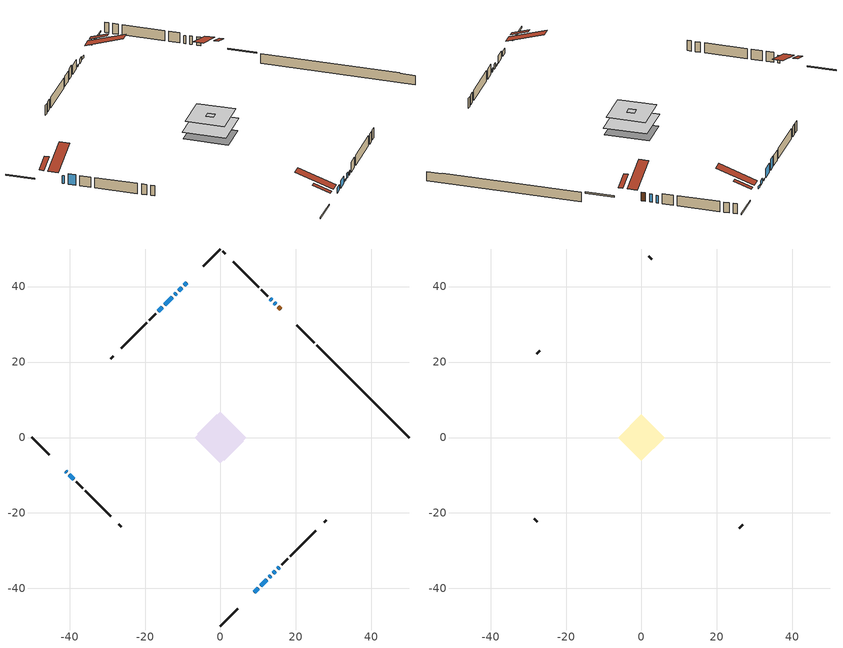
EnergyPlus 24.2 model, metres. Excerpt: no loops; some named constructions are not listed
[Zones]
conditioned space
 floor outside (Floor1 construction): -2.98,0 0,2.98 2.98,0 0,-2.98 z1.25
 floor adiabatic (AdiabaticFloorConstruction): -6.85,0 0,6.85 6.85,0 0,-6.85 z1.25
 floor foundation (Slab1 construction): -6.12,1.06 -1.06,6.12 6.12,-1.06 1.06,-6.12 z-1.04
 wall outside (RimJoist1 construction): 0,-49.94 4.59,-45.36 / -49.94,0 -45.36,-4.59 / 0,49.94 -4.59,45.36 / 24.82,25.12 20.24,29.71 z1.25:1.55
 wall outside (AdiabaticWallConstruction 1): 15.9,34.04 15.24,34.7 z1.25:3.28
 wall outside (AdiabaticWallConstruction): 14.58,35.36 14.19,35.75 z1.25:3.23; -8.92,41.02 -9.57,40.37 z1.25:1.84; -10.23,39.72 -11.09,38.85 z1.25:2.32; 8.92,-41.02 10,-39.94 / 14.01,-35.93 14.46,-35.48 z1.25:2.47; 10.66,-39.28 12.27,-37.67 z1.25:3.03; -41.02,-8.92 -40.69,-9.25 / 13.53,36.41 13.21,36.73 z1.25:3.08; -11.74,38.2 -12.17,37.77 / 12.93,-37.01 13.36,-36.58 z1.25:1.59; -12.83,37.12 -14.77,35.18 z1.25:3.38; -15.42,34.52 -16.54,33.4 z1.25:3.84; -40.04,-9.9 -38.85,-11.09 z1.25:3.74; 15.11,-34.83 15.51,-34.43 z1.25:2.14
 wall outside (Wall1 construction): 16.17,-33.77 17.88,-32.06 / -38.2,-11.75 -36.48,-13.46 / -17.19,32.75 -18.91,31.04 / 12.55,37.39 10.84,39.1 z1.25:3.69
 wall outside (Wall2 construction): 18.53,-31.41 25.29,-24.65 / -35.83,-14.11 -29.07,-20.87 / -19.56,30.38 -26.32,23.62 / 10.18,39.76 3.42,46.52 z1.25:3.69
 wall outside (Wall5 construction): 27.43,-22.51 28.06,-21.88 / -26.93,-23.01 -26.3,-23.64 / -28.46,21.48 -29.09,20.85 / 1.28,48.66 0.66,49.28 z1.25:3.69
 wall foundation (FoundationWall1 construction): 25.48,24.46,-1.04 25.48,24.46,1.25 47.49,2.45,1.25 47.49,2.45,1.13 49.94,0,1.13 49.94,0,-1.04
 window (WindowConstruction): 14.58,35.36 14.19,35.75 z1.25:3.23
 window (WindowConstruction 5): -8.92,41.02 -9.57,40.37 z1.25:1.84
 window (WindowConstruction 6): -10.23,39.71 -11.09,38.85 z1.25:2.32
 window (WindowConstruction 7): 8.92,-41.02 10,-39.94 z1.25:2.47
 window (WindowConstruction 8): 10.66,-39.28 12.27,-37.67 z1.25:3.03
 window (WindowConstruction 9): -41.02,-8.92 -40.69,-9.25 z1.25:3.08
 window (WindowConstruction 12): -11.75,38.2 -12.17,37.77 z1.25:1.59
 window (WindowConstruction 13): 12.93,-37.01 13.35,-36.59 z1.25:1.59
 window (WindowConstruction 1): -12.83,37.12 -14.77,35.18 z1.25:3.38
 window (WindowConstruction 2): -15.42,34.52 -16.54,33.4 z1.25:3.84
 window (WindowConstruction 3): -40.04,-9.9 -38.85,-11.09 z1.25:3.74
 window (WindowConstruction 10): 14.01,-35.93 14.46,-35.48 z1.25:2.47
 window (WindowConstruction 11): 15.12,-34.83 15.51,-34.43 z1.25:2.14
 window (WindowConstruction 4): 13.53,36.41 13.21,36.73 z1.25:3.08
 door (Door): 15.9,34.04 15.24,34.7 z1.25:3.28
 ceiling adiabatic (AdiabaticFloorConstruction): 0,-6.85 6.85,0 0,6.85 -6.85,0 z1.25
 roof outside (Roof1 construction): 6,-43.94,3.69 3.13,-41.08,5.04 2.38,-41.83,5.04 5.24,-44.7,3.69; -43.94,-6,3.69 -41.08,-3.13,5.04 -41.83,-2.38,5.04 -44.7,-5.24,3.69; -6,43.94,3.69 -3.13,41.08,5.04 -2.38,41.83,5.04 -5.24,44.7,3.69; 18.82,31.12,3.69 15.96,28.25,5.04 16.71,27.5,5.04 19.58,30.36,3.69
attic - vented
 floor to conditioned space (Floor2 construction Reversed): -1.16,0 0,1.16 1.16,0 0,-1.16 z3.69
 floor to conditioned space (Floor3 construction Reversed): -6.17,0 0,6.17 6.17,0 0,-6.17 z3.69
 wall outside (Wall3 construction): 25.95,-23.99 26.78,-23.16 / -28.41,-21.53 -27.59,-22.36 / -26.98,22.96 -27.8,22.14 / 2.77,47.17 1.94,48 z1.25:3.69
 roof outside (Roof2 construction): 8.27,-41.68,3.69 2.15,-35.56,6.57 0.54,-37.17,6.57 6.65,-43.29,3.69; -41.68,-8.27,3.69 -35.56,-2.15,6.57 -37.17,-0.54,6.57 -43.29,-6.65,3.69; -8.27,41.68,3.69 -2.15,35.56,6.57 -0.54,37.17,6.57 -6.65,43.29,3.69; 16.56,33.39,3.69 10.44,27.27,6.57 12.05,25.66,6.57 18.17,31.77,3.69
[Material] Roughness=Rough; Thermal Absorptance=0.9
Name | Thickness {m} | Conductivity {W/m-K} | Density {kg/m3} | Specific Heat {J/kg-K} | Solar Absorptance | Visible Absorptance
ceiling loosefill ins | 0.169333 | 0.0480833 | 16.02 | 1046.75 | 0.7 | 0.7
ceiling stud and cavity | 0.1397 | 0.156175 | 65.682 | 1177.47 | 0.7 | 0.7
ceiling stud and cavity 1 | 0.1397 | 0.138218 | 65.682 | 1177.47 | 0.7 | 0.7
gypsum board | 0.0127 | 0.160291 | 801 | 837.4 | 0.6 | 0.6
[Construction]
Floor2 construction: ceiling loosefill ins, ceiling stud and cavity, gypsum board
Floor3 construction: ceiling loosefill ins, ceiling stud and cavity 1, gypsum board
[EnergyManagementSystem:OutputVariable] Type of Data in Variable=Summed; Update Frequency=ZoneTimestep
Name | EMS Variable | EMS Program or Subroutine | Units
loads_clg_ducts_annual_outvar; Energy Management System Output Variable 42 | loads_clg_ducts | component_loads_program | J
loads_clg_intgains_annual_outvar; Energy Management System Output Variable 43 | loads_clg_intgains | component_loads_program | J
loads_clg_lighting_annual_outvar; Energy Management System Output Variable 44 | loads_clg_lighting | component_loads_program | J
loads_htg_tot_annual_outvar; Energy Management System Output Variable 1; Energy Management System Output Variable 45 | loads_htg_tot | total_loads_program | J
loads_clg_tot_annual_outvar; Energy Management System Output Variable 2; Energy Management System Output Variable 46 | loads_clg_tot | total_loads_program | J
Energy Management System Output Variable 3 | htg_unmet_hours | unmet_hours_program | hr
Energy Management System Output Variable 4 | clg_unmet_hours | unmet_hours_program | hr
Energy Management System Output Variable 5 | loads_htg_roofs | component_loads_program | J
Energy Management System Output Variable 6 | loads_htg_ceilings | component_loads_program | J
Energy Management System Output Variable 7 | loads_htg_walls | component_loads_program | J
Energy Management System Output Variable 8 | loads_htg_rim_joists | component_loads_program | J
Energy Management System Output Variable 9 | loads_htg_foundation_walls | component_loads_program | J
Energy Management System Output Variable 10 | loads_htg_doors | component_loads_program | J
Energy Management System Output Variable 11 | loads_htg_windows_conduction | component_loads_program | J
Energy Management System Output Variable 12 | loads_htg_windows_solar | component_loads_program | J
Energy Management System Output Variable 13 | loads_htg_skylights_conduction | component_loads_program | J
Energy Management System Output Variable 14 | loads_htg_skylights_solar | component_loads_program | J
Energy Management System Output Variable 15 | loads_htg_floors | component_loads_program | J
Energy Management System Output Variable 16 | loads_htg_slabs | component_loads_program | J
Energy Management System Output Variable 17 | loads_htg_internal_mass | component_loads_program | J
Energy Management System Output Variable 18 | loads_htg_infil | component_loads_program | J
Energy Management System Output Variable 19 | loads_htg_natvent | component_loads_program | J
Energy Management System Output Variable 20 | loads_htg_mechvent | component_loads_program | J
Energy Management System Output Variable 21 | loads_htg_whf | component_loads_program | J
Energy Management System Output Variable 22 | loads_htg_ducts | component_loads_program | J
Energy Management System Output Variable 23 | loads_htg_intgains | component_loads_program | J
Energy Management System Output Variable 24 | loads_htg_lighting | component_loads_program | J
Energy Management System Output Variable 25 | loads_clg_roofs | component_loads_program | J
Energy Management System Output Variable 26 | loads_clg_ceilings | component_loads_program | J
Energy Management System Output Variable 27 | loads_clg_walls | component_loads_program | J
Energy Management System Output Variable 28 | loads_clg_rim_joists | component_loads_program | J
Energy Management System Output Variable 29 | loads_clg_foundation_walls | component_loads_program | J
Energy Management System Output Variable 30 | loads_clg_doors | component_loads_program | J
Energy Management System Output Variable 31 | loads_clg_windows_conduction | component_loads_program | J
Energy Management System Output Variable 32 | loads_clg_windows_solar | component_loads_program | J
Energy Management System Output Variable 33 | loads_clg_skylights_conduction | component_loads_program | J
Energy Management System Output Variable 34 | loads_clg_skylights_solar | component_loads_program | J
Energy Management System Output Variable 35 | loads_clg_floors | component_loads_program | J
Energy Management System Output Variable 36 | loads_clg_slabs | component_loads_program | J
Energy Management System Output Variable 37 | loads_clg_internal_mass | component_loads_program | J
Energy Management System Output Variable 38 | loads_clg_infil | component_loads_program | J
Energy Management System Output Variable 39 | loads_clg_natvent | component_loads_program | J
Energy Management System Output Variable 40 | loads_clg_mechvent | component_loads_program | J
Energy Management System Output Variable 41 | loads_clg_whf | component_loads_program | J
[Schedule:Day:Interval]
interior lighting schedule day: No, 01:00, 0.108182, 04:00, 0.0901515, 05:00, 0.0991667, 06:00, 0.162273, 07:00, 0.270455, 08:00, 0.342576, 10:00, 0.369621, 11:00, 0.351591, 12:00, 0.333561, 13:00, 0.324545, 14:00, 0.31553, 15:00, 0.333561, 16:00, 0.369621, 17:00, 0.450758, 18:00, 0.585985, 19:00, 0.775303, 20:00, 0.955606, 21:00, 0.991667, 22:00, 0.712197, 23:00, 0.360606, 24:00, 0.162273
interior lighting schedule day 1: No, 01:00, 0.100909, 04:00, 0.0840909, 05:00, 0.0925, 06:00, 0.151364, 07:00, 0.252273, 08:00, 0.319545, 10:00, 0.344773, 11:00, 0.327955, 12:00, 0.311136, 13:00, 0.302727, 14:00, 0.294318, 15:00, 0.311136, 16:00, 0.344773, 17:00, 0.420455, 18:00, 0.546591, 19:00, 0.723182, 20:00, 0.891364, 21:00, 0.925, 22:00, 0.664318, 23:00, 0.336364, 24:00, 0.151364
interior lighting schedule day 2: No, 01:00, 0.0927273, 04:00, 0.0772727, 05:00, 0.085, 06:00, 0.139091, 07:00, 0.231818, 08:00, 0.293636, 10:00, 0.316818, 11:00, 0.301364, 12:00, 0.285909, 13:00, 0.278182, 14:00, 0.270455, 15:00, 0.285909, 16:00, 0.316818, 17:00, 0.386364, 18:00, 0.502273, 19:00, 0.664545, 20:00, 0.819091, 21:00, 0.85, 22:00, 0.610455, 23:00, 0.309091, 24:00, 0.139091
interior lighting schedule day 3: No, 01:00, 0.0845455, 04:00, 0.0704545, 05:00, 0.0775, 06:00, 0.126818, 07:00, 0.211364, 08:00, 0.267727, 10:00, 0.288864, 11:00, 0.274773, 12:00, 0.260682, 13:00, 0.253636, 14:00, 0.246591, 15:00, 0.260682, 16:00, 0.288864, 17:00, 0.352273, 18:00, 0.457955, 19:00, 0.605909, 20:00, 0.746818, 21:00, 0.775, 22:00, 0.556591, 23:00, 0.281818, 24:00, 0.126818
interior lighting schedule day 4: No, 01:00, 0.0763636, 04:00, 0.0636364, 05:00, 0.07, 06:00, 0.114545, 07:00, 0.190909, 08:00, 0.241818, 10:00, 0.260909, 11:00, 0.248182, 12:00, 0.235455, 13:00, 0.229091, 14:00, 0.222727, 15:00, 0.235455, 16:00, 0.260909, 17:00, 0.318182, 18:00, 0.413636, 19:00, 0.547273, 20:00, 0.674545, 21:00, 0.7, 22:00, 0.502727, 23:00, 0.254545, 24:00, 0.114545
interior lighting schedule day 5: No, 01:00, 0.0727273, 04:00, 0.0606061, 05:00, 0.0666667, 06:00, 0.109091, 07:00, 0.181818, 08:00, 0.230303, 10:00, 0.248485, 11:00, 0.236364, 12:00, 0.224242, 13:00, 0.218182, 14:00, 0.212121, 15:00, 0.224242, 16:00, 0.248485, 17:00, 0.30303, 18:00, 0.393939, 19:00, 0.521212, 20:00, 0.642424, 21:00, 0.666667, 22:00, 0.478788, 23:00, 0.242424, 24:00, 0.109091
interior lighting schedule day 6: No, 01:00, 0.0745455, 04:00, 0.0621212, 05:00, 0.0683333, 06:00, 0.111818, 07:00, 0.186364, 08:00, 0.236061, 10:00, 0.254697, 11:00, 0.242273, 12:00, 0.229848, 13:00, 0.223636, 14:00, 0.217424, 15:00, 0.229848, 16:00, 0.254697, 17:00, 0.310606, 18:00, 0.403788, 19:00, 0.534242, 20:00, 0.658485, 21:00, 0.683333, 22:00, 0.490758, 23:00, 0.248485, 24:00, 0.111818
interior lighting schedule day 7: No, 01:00, 0.08, 04:00, 0.0666667, 05:00, 0.0733333, 06:00, 0.12, 07:00, 0.2, 08:00, 0.253333, 10:00, 0.273333, 11:00, 0.26, 12:00, 0.246667, 13:00, 0.24, 14:00, 0.233333, 15:00, 0.246667, 16:00, 0.273333, 17:00, 0.333333, 18:00, 0.433333, 19:00, 0.573333, 20:00, 0.706667, 21:00, 0.733333, 22:00, 0.526667, 23:00, 0.266667, 24:00, 0.12
interior lighting schedule day 8: No, 01:00, 0.0890909, 04:00, 0.0742424, 05:00, 0.0816667, 06:00, 0.133636, 07:00, 0.222727, 08:00, 0.282121, 10:00, 0.304394, 11:00, 0.289545, 12:00, 0.274697, 13:00, 0.267273, 14:00, 0.259848, 15:00, 0.274697, 16:00, 0.304394, 17:00, 0.371212, 18:00, 0.482576, 19:00, 0.638485, 20:00, 0.78697, 21:00, 0.816667, 22:00, 0.586515, 23:00, 0.29697, 24:00, 0.133636
interior lighting schedule day 9: No, 01:00, 0.0972727, 04:00, 0.0810606, 05:00, 0.0891667, 06:00, 0.145909, 07:00, 0.243182, 08:00, 0.30803, 10:00, 0.332348, 11:00, 0.316136, 12:00, 0.299924, 13:00, 0.291818, 14:00, 0.283712, 15:00, 0.299924, 16:00, 0.332348, 17:00, 0.405303, 18:00, 0.526894, 19:00, 0.697121, 20:00, 0.859242, 21:00, 0.891667, 22:00, 0.640379, 23:00, 0.324242, 24:00, 0.145909
interior lighting schedule day 10: No, 01:00, 0.105455, 04:00, 0.0878788, 05:00, 0.0966667, 06:00, 0.158182, 07:00, 0.263636, 08:00, 0.333939, 10:00, 0.360303, 11:00, 0.342727, 12:00, 0.325152, 13:00, 0.316364, 14:00, 0.307576, 15:00, 0.325152, 16:00, 0.360303, 17:00, 0.439394, 18:00, 0.571212, 19:00, 0.755758, 20:00, 0.931515, 21:00, 0.966667, 22:00, 0.694242, 23:00, 0.351515, 24:00, 0.158182
interior lighting schedule day 11: No, 01:00, 0.109091, 04:00, 0.0909091, 05:00, 0.1, 06:00, 0.163636, 07:00, 0.272727, 08:00, 0.345455, 10:00, 0.372727, 11:00, 0.354545, 12:00, 0.336364, 13:00, 0.327273, 14:00, 0.318182, 15:00, 0.336364, 16:00, 0.372727, 17:00, 0.454545, 18:00, 0.590909, 19:00, 0.781818, 20:00, 0.963636, 21:00, 1, 22:00, 0.718182, 23:00, 0.363636, 24:00, 0.163636
interior lighting schedule default day; occupants schedule default day; clothes dryer schedule default day; cooking range schedule default day; mech vent bath fan 0 schedule default day; mech vent range fan 0 schedule default day; misc plug loads schedule default day; general water use schedule default day; heating setpoint default day; cooling setpoint default day; clothes dryer exhaust 0 schedule default day; cooling season schedule day; cooling season schedule day 2; cooling season schedule default day; exterior lighting schedule default day; natural vent schedule default day: No, 24:00, 0
occupants schedule day: No, 05:00, 0.426829, 06:00, 0.719512, 07:00, 1, 08:00, 0.670732, 09:00, 0.329268, 14:00, 0.170732, 15:00, 0.231707, 16:00, 0.329268, 17:00, 0.5, 18:00, 0.670732, 19:00, 0.829268, 21:00, 1, 22:00, 0.853659, 23:00, 0.646341, 24:00, 0.426829
clothes dryer schedule day; clothes dryer exhaust 0 schedule day: No, 01:00, 0.123457, 02:00, 0.0740741, 03:00, 0.0493827, 04:00, 0.0246914, 05:00, 0.0493827, 06:00, 0.0740741, 07:00, 0.197531, 08:00, 0.395062, 09:00, 0.592593, 10:00, 0.839506, 11:00, 0.962963, 12:00, 1, 13:00, 0.91358, 14:00, 0.82716, 15:00, 0.716049, 16:00, 0.753086, 17:00, 0.679012, 18:00, 0.666667, 20:00, 0.62963, 21:00, 0.641975, 22:00, 0.666667, 23:00, 0.54321, 24:00, 0.296296
cooking range schedule day: No, 05:00, 0.0597015, 06:00, 0.11194, 07:00, 0.171642, 08:00, 0.291045, 11:00, 0.343284, 12:00, 0.402985, 13:00, 0.462687, 14:00, 0.343284, 15:00, 0.291045, 16:00, 0.402985, 17:00, 0.567164, 18:00, 1, 19:00, 0.850746, 20:00, 0.432836, 21:00, 0.291045, 22:00, 0.231343, 23:00, 0.171642, 24:00, 0.11194
mech vent bath fan 0 schedule day: No, 07:00, 0, 08:00, 1, 09:00, 0.2, 24:00, 0
mech vent range fan 0 schedule day: No, 18:00, 0, 19:00, 1, 20:00, 0.2, 24:00, 0
misc plug loads schedule day: No, 06:00, 0.705882, 07:00, 0.745098, 08:00, 0.803922, 15:00, 0.823529, 16:00, 0.862745, 17:00, 0.921569, 18:00, 0.980392, 19:00, 1, 20:00, 0.980392, 21:00, 0.941176, 22:00, 0.862745, 23:00, 0.784314, 24:00, 0.72549
general water use schedule day: No, 01:00, 0.315068, 03:00, 0.287671, 04:00, 0.342466, 05:00, 0.369863, 06:00, 0.520548, 07:00, 0.60274, 08:00, 0.534247, 10:00, 0.506849, 11:00, 0.465753, 14:00, 0.479452, 15:00, 0.534247, 16:00, 0.589041, 17:00, 0.69863, 18:00, 0.876712, 19:00, 0.890411, 20:00, 0.986301, 21:00, 1, 22:00, 0.863014, 23:00, 0.616438, 24:00, 0.465753
heating setpoint day: No, 07:00, 18, 23:00, 21, 24:00, 18
cooling setpoint day: No, 24:00, 25
cooling season schedule day 1: No, 24:00, 1
exterior lighting schedule day: No, 01:00, 0.566667, 03:00, 0.524167, 05:00, 0.495833, 06:00, 0.5525, 07:00, 0.623333, 08:00, 0.580833, 09:00, 0.439167, 10:00, 0.354167, 12:00, 0.34, 13:00, 0.354167, 14:00, 0.396667, 15:00, 0.425, 16:00, 0.495833, 17:00, 0.623333, 18:00, 0.793333, 19:00, 0.906667, 20:00, 0.963333, 21:00, 0.991667, 22:00, 0.920833, 23:00, 0.793333, 24:00, 0.665833
exterior lighting schedule day 1: No, 01:00, 0.528571, 03:00, 0.488929, 05:00, 0.4625, 06:00, 0.515357, 07:00, 0.581429, 08:00, 0.541786, 09:00, 0.409643, 10:00, 0.330357, 12:00, 0.317143, 13:00, 0.330357, 14:00, 0.37, 15:00, 0.396429, 16:00, 0.4625, 17:00, 0.581429, 18:00, 0.74, 19:00, 0.845714, 20:00, 0.898571, 21:00, 0.925, 22:00, 0.858929, 23:00, 0.74, 24:00, 0.621071
exterior lighting schedule day 10: No, 01:00, 0.552381, 03:00, 0.510952, 05:00, 0.483333, 06:00, 0.538571, 07:00, 0.607619, 08:00, 0.56619, 09:00, 0.428095, 10:00, 0.345238, 12:00, 0.331429, 13:00, 0.345238, 14:00, 0.386667, 15:00, 0.414286, 16:00, 0.483333, 17:00, 0.607619, 18:00, 0.773333, 19:00, 0.88381, 20:00, 0.939048, 21:00, 0.966667, 22:00, 0.897619, 23:00, 0.773333, 24:00, 0.649048
exterior lighting schedule day 11: No, 01:00, 0.571429, 03:00, 0.528571, 05:00, 0.5, 06:00, 0.557143, 07:00, 0.628571, 08:00, 0.585714, 09:00, 0.442857, 10:00, 0.357143, 12:00, 0.342857, 13:00, 0.357143, 14:00, 0.4, 15:00, 0.428571, 16:00, 0.5, 17:00, 0.628571, 18:00, 0.8, 19:00, 0.914286, 20:00, 0.971429, 21:00, 1, 22:00, 0.928571, 23:00, 0.8, 24:00, 0.671429
exterior lighting schedule day 2: No, 01:00, 0.485714, 03:00, 0.449286, 05:00, 0.425, 06:00, 0.473571, 07:00, 0.534286, 08:00, 0.497857, 09:00, 0.376429, 10:00, 0.303571, 12:00, 0.291429, 13:00, 0.303571, 14:00, 0.34, 15:00, 0.364286, 16:00, 0.425, 17:00, 0.534286, 18:00, 0.68, 19:00, 0.777143, 20:00, 0.825714, 21:00, 0.85, 22:00, 0.789286, 23:00, 0.68, 24:00, 0.570714
exterior lighting schedule day 3: No, 01:00, 0.442857, 03:00, 0.409643, 05:00, 0.3875, 06:00, 0.431786, 07:00, 0.487143, 08:00, 0.453929, 09:00, 0.343214, 10:00, 0.276786, 12:00, 0.265714, 13:00, 0.276786, 14:00, 0.31, 15:00, 0.332143, 16:00, 0.3875, 17:00, 0.487143, 18:00, 0.62, 19:00, 0.708571, 20:00, 0.752857, 21:00, 0.775, 22:00, 0.719643, 23:00, 0.62, 24:00, 0.520357
exterior lighting schedule day 4: No, 01:00, 0.4, 03:00, 0.37, 05:00, 0.35, 06:00, 0.39, 07:00, 0.44, 08:00, 0.41, 09:00, 0.31, 10:00, 0.25, 12:00, 0.24, 13:00, 0.25, 14:00, 0.28, 15:00, 0.3, 16:00, 0.35, 17:00, 0.44, 18:00, 0.56, 19:00, 0.64, 20:00, 0.68, 21:00, 0.7, 22:00, 0.65, 23:00, 0.56, 24:00, 0.47
exterior lighting schedule day 5: No, 01:00, 0.380952, 03:00, 0.352381, 05:00, 0.333333, 06:00, 0.371429, 07:00, 0.419048, 08:00, 0.390476, 09:00, 0.295238, 10:00, 0.238095, 12:00, 0.228571, 13:00, 0.238095, 14:00, 0.266667, 15:00, 0.285714, 16:00, 0.333333, 17:00, 0.419048, 18:00, 0.533333, 19:00, 0.609524, 20:00, 0.647619, 21:00, 0.666667, 22:00, 0.619048, 23:00, 0.533333, 24:00, 0.447619
exterior lighting schedule day 6: No, 01:00, 0.390476, 03:00, 0.36119, 05:00, 0.341667, 06:00, 0.380714, 07:00, 0.429524, 08:00, 0.400238, 09:00, 0.302619, 10:00, 0.244048, 12:00, 0.234286, 13:00, 0.244048, 14:00, 0.273333, 15:00, 0.292857, 16:00, 0.341667, 17:00, 0.429524, 18:00, 0.546667, 19:00, 0.624762, 20:00, 0.66381, 21:00, 0.683333, 22:00, 0.634524, 23:00, 0.546667, 24:00, 0.45881
exterior lighting schedule day 7: No, 01:00, 0.419048, 03:00, 0.387619, 05:00, 0.366667, 06:00, 0.408571, 07:00, 0.460952, 08:00, 0.429524, 09:00, 0.324762, 10:00, 0.261905, 12:00, 0.251429, 13:00, 0.261905, 14:00, 0.293333, 15:00, 0.314286, 16:00, 0.366667, 17:00, 0.460952, 18:00, 0.586667, 19:00, 0.670476, 20:00, 0.712381, 21:00, 0.733333, 22:00, 0.680952, 23:00, 0.586667, 24:00, 0.492381
exterior lighting schedule day 8: No, 01:00, 0.466667, 03:00, 0.431667, 05:00, 0.408333, 06:00, 0.455, 07:00, 0.513333, 08:00, 0.478333, 09:00, 0.361667, 10:00, 0.291667, 12:00, 0.28, 13:00, 0.291667, 14:00, 0.326667, 15:00, 0.35, 16:00, 0.408333, 17:00, 0.513333, 18:00, 0.653333, 19:00, 0.746667, 20:00, 0.793333, 21:00, 0.816667, 22:00, 0.758333, 23:00, 0.653333, 24:00, 0.548333
exterior lighting schedule day 9: No, 01:00, 0.509524, 03:00, 0.47131, 05:00, 0.445833, 06:00, 0.496786, 07:00, 0.560476, 08:00, 0.522262, 09:00, 0.394881, 10:00, 0.318452, 12:00, 0.305714, 13:00, 0.318452, 14:00, 0.356667, 15:00, 0.382143, 16:00, 0.445833, 17:00, 0.560476, 18:00, 0.713333, 19:00, 0.815238, 20:00, 0.86619, 21:00, 0.891667, 22:00, 0.827976, 23:00, 0.713333, 24:00, 0.59869
[Schedule:Week:Daily]
heating setpoint Week Rule - Jan1-Dec31: heating setpoint day, heating setpoint day, heating setpoint day, heating setpoint day, heating setpoint day, heating setpoint day, heating setpoint day, heating setpoint default day, heating setpoint default day, heating setpoint default day, heating setpoint default day, heating setpoint default day
cooling setpoint Week Rule - Jan1-Dec31: cooling setpoint day, cooling setpoint day, cooling setpoint day, cooling setpoint day, cooling setpoint day, cooling setpoint day, cooling setpoint day, cooling setpoint default day, cooling setpoint default day, cooling setpoint default day, cooling setpoint default day, cooling setpoint default day
clothes dryer exhaust 0 schedule Week Rule - Jan1-Dec31: clothes dryer exhaust 0 schedule day, clothes dryer exhaust 0 schedule day, clothes dryer exhaust 0 schedule day, clothes dryer exhaust 0 schedule day, clothes dryer exhaust 0 schedule day, clothes dryer exhaust 0 schedule day, clothes dryer exhaust 0 schedule day, clothes dryer exhaust 0 schedule default day, clothes dryer exhaust 0 schedule default day, clothes dryer exhaust 0 schedule default day, clothes dryer exhaust 0 schedule default day, clothes dryer exhaust 0 schedule default day
cooling season schedule Week Rule - Jan1-May26: cooling season schedule day, cooling season schedule day, cooling season schedule day, cooling season schedule day, cooling season schedule day, cooling season schedule day, cooling season schedule day, cooling season schedule default day, cooling season schedule default day, cooling season schedule default day, cooling season schedule default day, cooling season schedule default day
cooling season schedule Week Rule - May27-Jun2: cooling season schedule day, cooling season schedule day, cooling season schedule day, cooling season schedule day, cooling season schedule day, cooling season schedule day 1, cooling season schedule day 1, cooling season schedule default day, cooling season schedule default day, cooling season schedule default day, cooling season schedule default day, cooling season schedule default day
cooling season schedule Week Rule - Jun3-Sep29: cooling season schedule day 1, cooling season schedule day 1, cooling season schedule day 1, cooling season schedule day 1, cooling season schedule day 1, cooling season schedule day 1, cooling season schedule day 1, cooling season schedule default day, cooling season schedule default day, cooling season schedule default day, cooling season schedule default day, cooling season schedule default day
cooling season schedule Week Rule - Sep30-Oct6: cooling season schedule day 1, cooling season schedule day 2, cooling season schedule day 2, cooling season schedule day 2, cooling season schedule day 2, cooling season schedule day 2, cooling season schedule day 2, cooling season schedule default day, cooling season schedule default day, cooling season schedule default day, cooling season schedule default day, cooling season schedule default day
cooling season schedule Week Rule - Oct7-Dec31: cooling season schedule day 2, cooling season schedule day 2, cooling season schedule day 2, cooling season schedule day 2, cooling season schedule day 2, cooling season schedule day 2, cooling season schedule day 2, cooling season schedule default day, cooling season schedule default day, cooling season schedule default day, cooling season schedule default day, cooling season schedule default day
exterior lighting schedule Week Rule - May27-Jun2: exterior lighting schedule day 4, exterior lighting schedule day 4, exterior lighting schedule day 4, exterior lighting schedule day 4, exterior lighting schedule day 4, exterior lighting schedule day 5, exterior lighting schedule day 5, exterior lighting schedule default day, exterior lighting schedule default day, exterior lighting schedule default day, exterior lighting schedule default day, exterior lighting schedule default day
exterior lighting schedule Week Rule - Jun3-Jun30: exterior lighting schedule day 5, exterior lighting schedule day 5, exterior lighting schedule day 5, exterior lighting schedule day 5, exterior lighting schedule day 5, exterior lighting schedule day 5, exterior lighting schedule day 5, exterior lighting schedule default day, exterior lighting schedule default day, exterior lighting schedule default day, exterior lighting schedule default day, exterior lighting schedule default day
exterior lighting schedule Week Rule - Jul1-Jul28: exterior lighting schedule day 6, exterior lighting schedule day 6, exterior lighting schedule day 6, exterior lighting schedule day 6, exterior lighting schedule day 6, exterior lighting schedule day 6, exterior lighting schedule day 6, exterior lighting schedule default day, exterior lighting schedule default day, exterior lighting schedule default day, exterior lighting schedule default day, exterior lighting schedule default day
exterior lighting schedule Week Rule - Jul29-Aug4: exterior lighting schedule day 6, exterior lighting schedule day 6, exterior lighting schedule day 6, exterior lighting schedule day 7, exterior lighting schedule day 7, exterior lighting schedule day 7, exterior lighting schedule day 7, exterior lighting schedule default day, exterior lighting schedule default day, exterior lighting schedule default day, exterior lighting schedule default day, exterior lighting schedule default day
exterior lighting schedule Week Rule - Aug5-Aug25: exterior lighting schedule day 7, exterior lighting schedule day 7, exterior lighting schedule day 7, exterior lighting schedule day 7, exterior lighting schedule day 7, exterior lighting schedule day 7, exterior lighting schedule day 7, exterior lighting schedule default day, exterior lighting schedule default day, exterior lighting schedule default day, exterior lighting schedule default day, exterior lighting schedule default day
exterior lighting schedule Week Rule - Aug26-Sep1: exterior lighting schedule day 7, exterior lighting schedule day 7, exterior lighting schedule day 7, exterior lighting schedule day 7, exterior lighting schedule day 7, exterior lighting schedule day 7, exterior lighting schedule day 8, exterior lighting schedule default day, exterior lighting schedule default day, exterior lighting schedule default day, exterior lighting schedule default day, exterior lighting schedule default day
exterior lighting schedule Week Rule - Sep2-Sep29: exterior lighting schedule day 8, exterior lighting schedule day 8, exterior lighting schedule day 8, exterior lighting schedule day 8, exterior lighting schedule day 8, exterior lighting schedule day 8, exterior lighting schedule day 8, exterior lighting schedule default day, exterior lighting schedule default day, exterior lighting schedule default day, exterior lighting schedule default day, exterior lighting schedule default day
exterior lighting schedule Week Rule - Sep30-Oct6: exterior lighting schedule day 8, exterior lighting schedule day 9, exterior lighting schedule day 9, exterior lighting schedule day 9, exterior lighting schedule day 9, exterior lighting schedule day 9, exterior lighting schedule day 9, exterior lighting schedule default day, exterior lighting schedule default day, exterior lighting schedule default day, exterior lighting schedule default day, exterior lighting schedule default day
exterior lighting schedule Week Rule - Oct7-Oct27: exterior lighting schedule day 9, exterior lighting schedule day 9, exterior lighting schedule day 9, exterior lighting schedule day 9, exterior lighting schedule day 9, exterior lighting schedule day 9, exterior lighting schedule day 9, exterior lighting schedule default day, exterior lighting schedule default day, exterior lighting schedule default day, exterior lighting schedule default day, exterior lighting schedule default day
exterior lighting schedule Week Rule - Oct28-Nov3: exterior lighting schedule day 9, exterior lighting schedule day 9, exterior lighting schedule day 9, exterior lighting schedule day 9, exterior lighting schedule day 10, exterior lighting schedule day 10, exterior lighting schedule day 10, exterior lighting schedule default day, exterior lighting schedule default day, exterior lighting schedule default day, exterior lighting schedule default day, exterior lighting schedule default day
exterior lighting schedule Week Rule - Nov4-Nov24: exterior lighting schedule day 10, exterior lighting schedule day 10, exterior lighting schedule day 10, exterior lighting schedule day 10, exterior lighting schedule day 10, exterior lighting schedule day 10, exterior lighting schedule day 10, exterior lighting schedule default day, exterior lighting schedule default day, exterior lighting schedule default day, exterior lighting schedule default day, exterior lighting schedule default day
exterior lighting schedule Week Rule - Nov25-Dec1: exterior lighting schedule day 10, exterior lighting schedule day 10, exterior lighting schedule day 10, exterior lighting schedule day 10, exterior lighting schedule day 10, exterior lighting schedule day 10, exterior lighting schedule day 11, exterior lighting schedule default day, exterior lighting schedule default day, exterior lighting schedule default day, exterior lighting schedule default day, exterior lighting schedule default day
exterior lighting schedule Week Rule - Dec2-Dec31: exterior lighting schedule day 11, exterior lighting schedule day 11, exterior lighting schedule day 11, exterior lighting schedule day 11, exterior lighting schedule day 11, exterior lighting schedule day 11, exterior lighting schedule day 11, exterior lighting schedule default day, exterior lighting schedule default day, exterior lighting schedule default day, exterior lighting schedule default day, exterior lighting schedule default day
natural vent schedule Week Rule - Jan1-Dec31: natural vent schedule default day, natural vent schedule default day, natural vent schedule default day, natural vent schedule default day, natural vent schedule default day, natural vent schedule default day, natural vent schedule default day, natural vent schedule default day, natural vent schedule default day, natural vent schedule default day, natural vent schedule default day, natural vent schedule default day
[Schedule:Year]
heating setpoint: heating setpoint Week Rule - Jan1-Dec31, 1, 1, 12, 31
cooling setpoint: cooling setpoint Week Rule - Jan1-Dec31, 1, 1, 12, 31
clothes dryer exhaust 0 schedule: clothes dryer exhaust 0 schedule Week Rule - Jan1-Dec31, 1, 1, 12, 31
cooling season schedule: cooling season schedule Week Rule - Jan1-May26, 1, 1, 5, 26, cooling season schedule Week Rule - May27-Jun2, 5, 27, 6, 2, cooling season schedule Week Rule - Jun3-Sep29, 6, 3, 9, 29, cooling season schedule Week Rule - Sep30-Oct6, 9, 30, 10, 6, cooling season schedule Week Rule - Oct7-Dec31, 10, 7, 12, 31
natural vent schedule: natural vent schedule Week Rule - Jan1-Dec31, 1, 1, 12, 31
